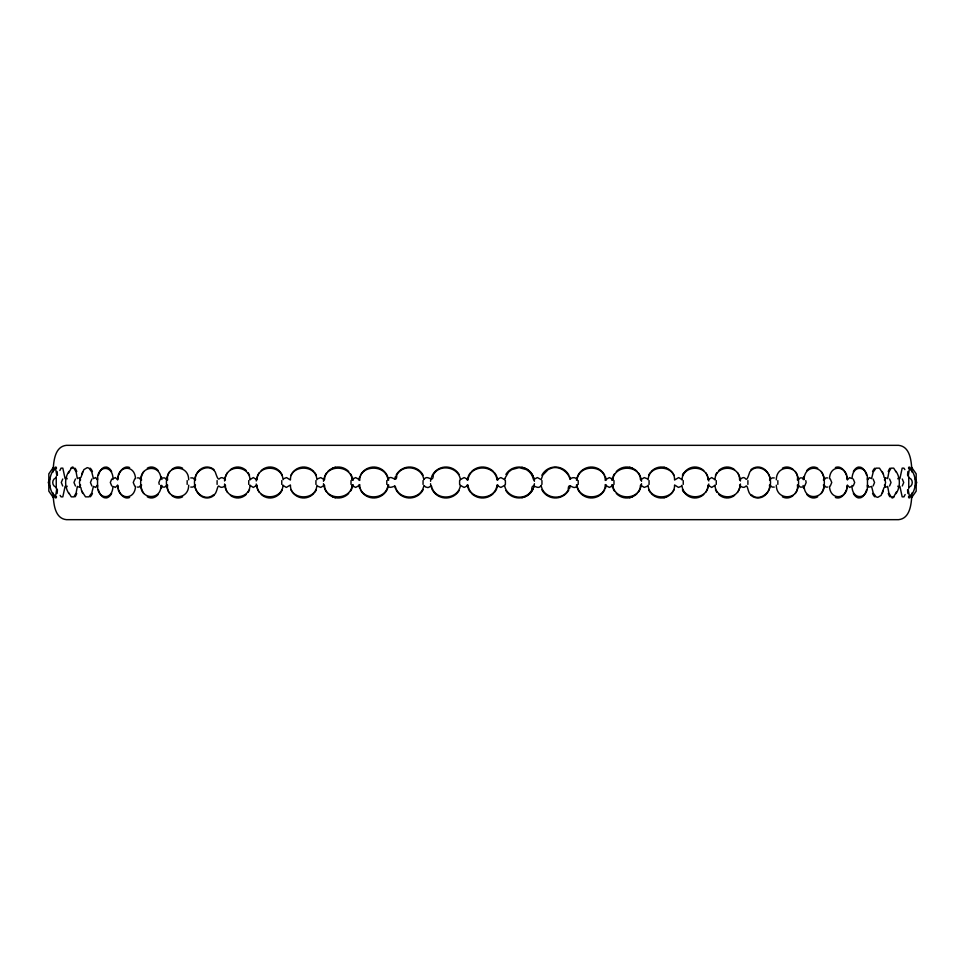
<?xml version="1.0" encoding="UTF-8"?>
<svg xmlns="http://www.w3.org/2000/svg" width="965" height="965" viewBox="0 0 965 965"><rect width="100%" height="100%" fill="white"/><g stroke="black" fill="none" stroke-linecap="round" stroke-linejoin="round"><path stroke-width="1.45" d="M53.087 493.006C53.521 502.693 54.342 518.458 66.428 519.665L898.572 519.665C910.658 518.458 911.479 502.693 911.913 493.006M911.913 471.994C911.479 462.307 910.658 446.542 898.572 445.335L66.428 445.335C54.342 446.542 53.521 462.307 53.087 471.994M56.826 488.483L55.439 497.361L54.342 494.816M908.174 476.517L909.561 467.639L910.658 470.184M97.525 479.846C96.765 465.106 113.388 464.298 113.002 479.545M867.475 485.154C868.235 499.894 851.613 500.702 851.999 485.455M160.962 485.516C161.348 500.739 140.202 499.713 140.854 485.106L141.674 485.081M804.038 479.484C804.521 463.779 823.977 465.178 824.146 479.894L823.326 479.919M56.247 476.372L56.247 488.628M141.674 479.919L140.854 479.894C140.166 465.914 160.431 463.851 160.89 478.652M188.694 485.178C188.658 501.8 164.906 499.363 167.621 484.997M776.306 479.822C776.343 463.2 800.094 465.637 797.38 480.003M823.326 485.081L824.146 485.106C824.773 498.857 804.617 501.305 804.11 486.348M908.753 488.628L908.753 476.372M167.621 480.003C164.906 465.637 188.658 463.2 188.694 479.822M797.38 484.997C800.094 499.363 776.343 501.8 776.306 485.178M65.101 486.348L62.822 496.854L61.048 496.854L60.12 495.371M97.537 477.88L97.537 487.12M867.463 487.12L867.463 477.88M899.899 478.652L902.178 468.146L903.952 468.146L904.88 469.629M250.044 485.298C249.549 500.883 224.64 500.184 225.436 485.178M714.956 479.702C715.451 464.117 740.36 464.816 739.564 479.822M195.533 479.907C193.446 471.125 209.116 462.344 215.255 471.994C220.117 486.625 218.174 472.778 225.436 479.822M769.467 485.093C771.312 492.259 759.033 501.884 751.964 495.129C747.489 495.178 748.152 482.874 745.378 486.637C743.303 488.411 740.975 486.589 739.564 485.178M283.059 485.298C282.033 500.726 257.197 500.389 257.04 485.25M681.941 479.702C682.967 464.274 707.803 464.611 707.96 479.75M225.002 479.653C225.907 464.141 249.26 464.684 250.044 479.702M740.01 485.286C739.178 500.835 715.74 500.353 714.956 485.298M316.894 485.298C316.025 501.486 289.645 499.942 290.453 485.081M648.106 479.702C648.975 463.514 675.355 465.058 674.547 479.919M257.04 479.75C257.197 464.611 282.033 464.274 283.059 479.702M707.96 485.25C707.803 500.389 682.967 500.726 681.941 485.298M352.237 485.202C350.56 500.702 325.06 500.678 324.53 485.238M612.763 479.798C614.464 464.406 639.94 464.358 640.471 479.762M290.453 479.919C289.645 465.058 316.025 463.514 316.894 479.702M387.942 485.13C386.277 501.366 359.245 500.304 359.752 484.551M577.058 479.87C578.747 463.658 605.706 464.66 605.248 480.449M674.547 485.081C675.355 499.942 648.975 501.486 648.106 485.298M324.53 479.762C325.157 464.225 350.56 464.382 352.237 479.798M640.471 485.238C639.843 500.775 614.44 500.618 612.763 485.202M359.752 480.449C359.209 464.696 386.326 463.658 387.942 479.87M605.248 484.551C605.731 500.292 578.723 501.245 577.058 485.13M387.665 479.653C391.235 472.971 396.82 484.937 396.76 475.07C402.707 463.453 422.151 466.578 423.828 479.617C427.712 473.381 433.068 484.551 433.321 474.744C439.545 463.393 458.713 466.855 460.438 479.75M460.438 485.25C458.435 500.244 434.829 501.173 431.584 486.348C431.56 484.382 428.544 488.893 426.663 487.229C425.179 487.663 423.563 483.947 423.707 486.348C420.704 500.618 398.328 500.546 395.288 486.348C395.216 485.009 389.028 489.943 387.665 485.347M467.977 479.919C469.702 464.032 495.298 464.032 497.023 479.919M497.023 485.081C495.298 500.968 469.702 500.968 467.977 485.081M504.562 479.75L504.779 478.652M577.384 485.347C573.632 491.993 568.204 480.088 568.24 489.931C562.293 501.547 542.849 498.423 541.172 485.383C537.529 491.571 531.824 480.51 531.679 490.256C525.442 501.704 506.299 498.085 504.562 485.25M77.345 486.348L76.114 493.006L73.931 496.854L71.289 496.854L68.925 493.006M887.655 478.652L888.886 471.994L891.069 468.146L893.711 468.146L896.075 471.994M80.879 477.566L83.858 469.629L87.248 467.639L88.937 468.146L91.772 471.994L93.424 478.652M884.121 487.434L881.142 495.371L877.752 497.361L876.063 496.854L873.228 493.006L871.576 486.348M80.276 477.88L79.444 482.5L80.276 487.12M884.724 487.12L885.556 482.5L884.724 477.88M93.424 486.348L91.772 493.006L88.937 496.854L85.511 496.854L81.627 490.835M871.576 478.652L873.228 471.994L876.063 468.146L879.489 468.146L883.373 474.165M54.342 470.184L55.439 467.639L56.742 475.07M910.658 494.816L909.561 497.361L908.258 489.931M187.162 480.606L187.162 484.394M217.101 480.606L217.101 484.394M248.729 480.606L248.729 484.394M281.756 480.606L281.756 484.394M315.929 480.606L315.929 484.394M351.019 480.606L351.019 484.394M386.796 480.606L386.796 484.394M423.056 480.606L423.056 484.394M459.605 480.606L459.605 484.394M505.395 484.394L505.395 480.606M541.944 484.394L541.944 480.606M578.204 484.394L578.204 480.606M613.981 484.394L613.981 480.606M649.071 484.394L649.071 480.606M683.244 484.394L683.244 480.606M716.271 484.394L716.271 480.606M747.899 484.394L747.899 480.606M777.838 484.394L777.838 480.606M112.941 486.348C112.567 501.342 96.657 498.989 97.525 485.154M852.059 478.652C852.433 463.658 868.343 466.011 867.475 479.846M135.522 486.348C134.762 501.318 117.223 499.291 117.633 485.118L115.366 487.434L113.93 486.674M829.478 478.652C830.165 463.49 847.752 465.757 847.367 479.882L849.634 477.566L851.07 478.326M68.612 473.055L71.289 468.146L73.931 468.146L76.114 471.994L77.345 478.652M896.389 491.945L893.711 496.854L891.069 496.854L888.886 493.006L887.655 486.348M59.854 470.486L61.048 468.146L62.822 468.146L65.101 478.652M905.146 494.514L903.952 496.854L902.178 496.854L899.899 486.348M80.602 485.081L79.576 487.084L78.177 486.843M884.398 479.919L885.424 477.916L886.823 478.157M67.188 486.191L66.332 487.434L65.753 486.927M897.812 478.809L898.668 477.566L899.247 478.073M504.888 478.387L508.603 471.994L511.667 469.629L519.073 467.639L526.492 469.629L529.568 471.994L531.932 475.07L533.536 479.593L537.36 477.554L541.172 479.617L542.764 475.07L548.132 469.629M97.453 485.142L95.475 487.434L94.353 486.758M867.547 479.858L869.525 477.566L870.647 478.242M140.854 485.106L139.141 487.084L137.368 487.084M824.146 479.894L825.859 477.916L827.632 477.916M68.949 471.342C64.534 477.952 64.534 487.048 68.949 493.658M896.051 493.658C900.466 487.048 900.466 477.952 896.051 471.342M166.716 485.142L164.834 487.084L162.88 487.084M798.284 479.858L800.166 477.916L802.12 477.916M195.533 485.093L192.867 487.084L190.744 487.084M769.467 479.907L772.133 477.916L774.256 477.916M605.67 479.653L609.398 477.566L613.113 479.665M52.653 471.342C48.733 477.699 48.733 487.301 52.653 493.658M912.347 493.658C916.268 487.301 916.268 477.699 912.347 471.342M468.025 485.467L464.177 487.434L460.341 485.431M496.975 479.533L500.823 477.566L504.659 479.569M460.341 479.569L464.177 477.566L468.025 479.533M504.659 485.431L500.823 487.434L496.975 485.467M49.698 479.002L48.25 482.5L49.698 485.998M62.725 479.002L61.277 482.5L62.725 485.998M75.427 479.002L73.979 482.5L75.427 485.998M91.892 479.002L90.433 482.5L91.892 485.998M111.759 479.002L110.312 482.5L111.759 485.998M134.69 479.002L133.242 482.5L134.69 485.998M160.299 479.002L158.851 482.5L159.225 484.394M804.701 485.998L806.149 482.5L805.775 480.606M830.31 485.998L831.758 482.5L830.31 479.002M853.241 485.998L854.688 482.5L853.241 479.002M873.108 485.998L874.567 482.5L873.108 479.002M889.573 485.998L891.021 482.5L889.573 479.002M902.275 485.998L903.723 482.5L902.275 479.002M915.303 485.998L916.75 482.5L915.303 479.002M53.63 467.012L48.829 473.827L48.829 481.27M911.37 497.988L916.171 491.173L916.171 483.73M224.99 485.286C223.904 487.361 220.997 488.121 219.26 486.348C217.161 483.875 217.161 495.033 213.036 495.129C205.593 501.185 195.328 493.646 194.858 485.202M740.01 479.714C747.091 472.548 744.847 487.301 749.745 471.994C756.21 463.079 769.901 469.774 770.142 479.798M256.75 485.274L253.3 487.434L249.911 485.274M708.25 479.726L711.7 477.566L715.089 479.726M249.911 479.726L253.3 477.566L256.75 479.726M715.089 485.274L711.7 487.434L708.25 485.274M289.898 485.286L286.328 487.434L282.817 485.274M675.102 479.714L678.672 477.566L682.183 479.726M65.753 478.073L66.332 477.566L67.188 478.809M899.247 486.927L898.668 487.434L897.812 486.191M324.228 485.335L320.754 487.409L317.69 486.215M640.82 479.689L644.246 477.591L647.31 478.785M359.282 485.419L355.603 487.434L351.887 485.335M351.887 479.665L355.603 477.566L359.282 479.581M613.113 485.335L609.398 487.434L605.718 485.419M78.177 478.157L79.576 477.916L80.602 479.919M886.823 486.843L885.424 487.084L884.398 485.081M94.353 478.242L95.475 477.566L97.453 479.858M283.65 478.737L286.533 477.579L289.898 479.714M681.35 486.264L678.467 487.421L675.102 485.286M870.647 486.758L868.862 487.084L867.547 485.142M317.69 478.785L320.754 477.591L324.228 479.665M647.31 486.215L644.246 487.409L640.82 485.311M55.693 477.916C51.748 479.46 51.748 485.54 55.693 487.084M909.307 487.084C913.252 485.54 913.252 479.46 909.307 477.916M113.93 478.326L115.366 477.566L117.633 479.882C117.235 465.697 134.75 463.658 135.522 478.652M851.07 486.674L849.634 487.434L847.367 485.118C847.801 499.556 830.153 500.968 829.478 486.348M137.368 477.916L139.141 477.916L140.854 479.894M827.632 487.084L825.859 487.084L824.146 485.106M549.375 469.099C557.722 464.225 568.566 471.644 570.001 479.388C571.787 476.939 575.767 477.108 577.384 479.653M162.88 477.916L164.834 477.916L166.716 479.858M802.12 487.084L800.166 487.084L798.284 485.142M190.744 477.916L192.867 477.916L194.858 479.798M774.256 487.084L772.133 487.084L770.142 485.202M911.37 467.012L916.171 473.827L916.171 481.27M53.63 497.988L48.829 491.173L48.829 483.73M803.326 478.568L803.881 479.641M161.119 485.359L161.674 486.432M883.518 474.575L884.109 477.458M81.482 490.425L80.891 487.542M522.017 467.313A15.488 15.44 90 0 1 533.271 476.577A15.488 15.44 -90 0 0 505.877 474.418M533.693 477.699A15.488 15.44 90 0 1 534.405 481.306M534.405 483.694A15.488 15.44 90 0 1 533.693 487.301M522.017 497.687A15.488 15.44 90 0 0 533.271 488.423A15.488 15.44 -90 0 1 505.877 490.582M533.729 477.699A15.488 15.44 -90 0 1 534.296 480.088M534.296 484.913A15.488 15.44 -90 0 1 533.729 487.301M541.884 475.214A15.488 15.319 -90 0 1 568.916 475.214M569.555 476.577A15.488 15.319 -90 0 1 570.291 478.881M570.291 486.119A15.488 15.319 -90 0 1 569.555 488.423M568.916 489.786A15.488 15.319 -90 0 1 541.884 489.786M604.705 489.786A15.488 15.114 90 0 1 577.42 488.423M577.01 487.301A15.488 15.114 90 0 1 576.455 484.913M576.455 480.088A15.488 15.114 90 0 1 577.01 477.699M577.42 476.577A15.488 15.114 90 0 1 604.705 475.214M605.332 476.577A15.488 15.114 90 0 1 606.297 480.088M606.297 484.913A15.488 15.114 90 0 1 605.332 488.423M612.522 487.301A15.488 14.813 90 0 1 611.979 484.913M611.979 480.088A15.488 14.813 90 0 1 612.522 477.699M629.494 467.313A15.488 14.813 90 0 1 632.28 468.194M632.28 496.806A15.488 14.813 90 0 1 629.494 497.687M616.285 471.547A15.488 14.813 -90 0 1 637.238 471.547M638.203 472.669A15.488 14.813 -90 0 1 640.446 476.577M640.844 477.699A15.488 14.813 -90 0 1 641.52 481.306M641.52 483.694A15.488 14.813 -90 0 1 640.844 487.301M640.446 488.423A15.488 14.813 -90 0 1 638.203 492.331M637.238 493.453A15.488 14.813 -90 0 1 616.285 493.453M614.452 491.101A15.488 14.813 -90 0 1 613.077 488.423M612.678 487.301A15.488 14.813 -90 0 1 612.136 484.913M612.136 480.088A15.488 14.813 -90 0 1 612.678 477.699M613.077 476.577A15.488 14.813 -90 0 1 614.452 473.899M663.968 467.313A15.488 14.415 -90 0 1 666.67 468.194M666.67 496.806A15.488 14.415 -90 0 1 663.968 497.687M674.065 489.786A15.488 14.415 90 0 1 651.158 493.453M650.217 492.331A15.488 14.415 90 0 1 648.637 489.786M648.637 475.214A15.488 14.415 90 0 1 650.217 472.669M651.158 471.547A15.488 14.415 90 0 1 674.065 475.214M703.75 494.466A15.488 13.92 90 0 1 682.629 489.786M682.629 475.214A15.488 13.92 90 0 1 703.75 470.534M705.668 472.669A15.488 13.92 90 0 1 707.767 476.577M708.226 477.989A15.488 13.92 90 0 1 708.768 480.992M708.768 484.008A15.488 13.92 90 0 1 708.226 487.011M707.767 488.423A15.488 13.92 90 0 1 705.668 492.331M683.932 492.331A15.488 13.92 -90 0 1 682.4 489.786M682.4 475.214A15.488 13.92 -90 0 1 683.932 472.669M734.606 495.371A15.488 13.317 90 0 1 718.756 494.466M716.923 492.331A15.488 13.317 90 0 1 715.463 489.786M715.463 475.214A15.488 13.317 90 0 1 716.923 472.669M718.756 470.534A15.488 13.317 90 0 1 734.606 469.629M737.489 472.669A15.488 13.317 90 0 1 740.457 480.992M740.457 484.008A15.488 13.317 90 0 1 737.489 492.331M750.963 469.629A15.488 12.581 90 0 1 767.416 472.295A15.488 12.581 90 0 1 767.416 492.705A15.488 12.581 90 0 1 750.963 495.371M793.375 495.371A15.488 11.725 90 0 1 782.374 496.806M782.374 468.194A15.488 11.725 90 0 1 793.375 469.629M795.16 471.547A15.488 11.725 90 0 1 795.16 493.453M821.203 471.547A15.488 10.736 -90 0 1 821.203 493.453M817.717 496.806A15.488 10.736 -90 0 1 806.788 494.466M803.688 488.423A15.488 10.736 -90 0 1 803.085 485.516M803.085 479.484A15.488 10.736 -90 0 1 803.688 476.577M806.788 470.534A15.488 10.736 -90 0 1 817.717 468.194M846.329 489.786A15.488 9.602 90 0 1 835.376 497.457M835.376 467.543A15.488 9.602 90 0 1 846.329 475.214M846.727 476.577A15.488 9.602 90 0 1 847.27 479.484M847.27 485.516A15.488 9.602 90 0 1 846.727 488.423M859.248 497.988A15.488 8.311 90 0 1 853.374 493.453M853.374 471.547A15.488 8.311 90 0 1 859.248 467.012M860.334 467.144A15.488 8.311 90 0 1 866.582 475.214M866.582 489.786A15.488 8.311 90 0 1 860.334 497.856M882.263 471.547A15.488 6.864 -90 0 1 883.12 473.899M883.12 491.101A15.488 6.864 -90 0 1 882.263 493.453M874.785 496.806A15.488 6.864 -90 0 1 872.553 493.453M872.553 471.547A15.488 6.864 -90 0 1 874.785 468.194M889.959 496.806A15.488 5.295 90 0 1 888.246 493.453M888.246 471.547A15.488 5.295 90 0 1 889.959 468.194M894.012 496.806A15.488 5.295 90 0 1 891.986 497.988M909.874 496.806A15.488 1.821 -90 0 1 908.475 496.806M907.884 493.453A15.488 1.821 -90 0 1 907.57 489.786M907.57 475.214A15.488 1.821 -90 0 1 907.884 471.547M908.475 468.194A15.488 1.821 -90 0 1 909.874 468.194M56.525 496.806A15.488 1.821 90 0 1 55.126 496.806M55.126 468.194A15.488 1.821 90 0 1 56.525 468.194M57.116 471.547A15.488 1.821 90 0 1 57.43 475.214M57.43 489.786A15.488 1.821 90 0 1 57.116 493.453M75.041 468.194A15.488 5.295 -90 0 1 76.754 471.547M76.754 493.453A15.488 5.295 -90 0 1 75.041 496.806M70.988 468.194A15.488 5.295 -90 0 1 73.014 467.012M82.737 493.453A15.488 6.864 90 0 1 81.88 491.101M81.88 473.899A15.488 6.864 90 0 1 82.737 471.547M90.215 468.194A15.488 6.864 90 0 1 92.447 471.547M92.447 493.453A15.488 6.864 90 0 1 90.215 496.806M104.666 497.856A15.488 8.311 90 0 1 98.418 489.786M98.418 475.214A15.488 8.311 90 0 1 104.666 467.144M105.752 467.012A15.488 8.311 90 0 1 111.626 471.547M111.626 493.453A15.488 8.311 90 0 1 105.752 497.988M129.624 497.457A15.488 9.602 -90 0 1 118.671 489.786M118.273 488.423A15.488 9.602 -90 0 1 117.73 485.516M117.73 479.484A15.488 9.602 -90 0 1 118.273 476.577M118.671 475.214A15.488 9.602 -90 0 1 129.624 467.543M158.212 494.466A15.488 10.736 90 0 1 147.283 496.806M143.797 493.453A15.488 10.736 90 0 1 143.797 471.547M147.283 468.194A15.488 10.736 90 0 1 158.212 470.534M161.312 476.577A15.488 10.736 90 0 1 161.915 479.484M161.915 485.516A15.488 10.736 90 0 1 161.312 488.423M182.626 496.806A15.488 11.725 90 0 1 171.625 495.371M169.84 493.453A15.488 11.725 90 0 1 169.84 471.547M171.625 469.629A15.488 11.725 90 0 1 182.626 468.194M214.037 495.371A15.488 12.581 -90 0 1 197.584 492.705A15.488 12.581 -90 0 1 197.584 472.295A15.488 12.581 -90 0 1 214.037 469.629M246.244 494.466A15.488 13.317 90 0 1 230.394 495.371M227.511 492.331A15.488 13.317 90 0 1 224.543 484.008M224.543 480.992A15.488 13.317 90 0 1 227.511 472.669M230.394 469.629A15.488 13.317 90 0 1 246.244 470.534M248.077 472.669A15.488 13.317 90 0 1 249.537 475.214M249.537 489.786A15.488 13.317 90 0 1 248.077 492.331M261.25 470.534A15.488 13.92 -90 0 1 282.371 475.214M282.371 489.786A15.488 13.92 -90 0 1 261.25 494.466M259.332 492.331A15.488 13.92 -90 0 1 257.233 488.423M256.774 487.011A15.488 13.92 -90 0 1 256.232 484.008M256.232 480.992A15.488 13.92 -90 0 1 256.774 477.989M257.233 476.577A15.488 13.92 -90 0 1 259.332 472.669M290.935 475.214A15.488 14.415 -90 0 1 313.842 471.547M314.783 472.669A15.488 14.415 -90 0 1 316.363 475.214M316.363 489.786A15.488 14.415 -90 0 1 314.783 492.331M313.842 493.453A15.488 14.415 -90 0 1 290.935 489.786M352.478 477.699A15.488 14.813 -90 0 1 353.021 480.088M353.021 484.913A15.488 14.813 -90 0 1 352.478 487.301M335.506 497.687A15.488 14.813 -90 0 1 332.72 496.806M332.72 468.194A15.488 14.813 -90 0 1 335.506 467.313M327.762 471.547A15.488 14.813 -90 0 1 348.715 471.547M350.548 473.899A15.488 14.813 -90 0 1 351.923 476.577M352.322 477.699A15.488 14.813 -90 0 1 352.864 480.088M352.864 484.913A15.488 14.813 -90 0 1 352.322 487.301M351.923 488.423A15.488 14.813 -90 0 1 350.548 491.101M348.715 493.453A15.488 14.813 -90 0 1 327.762 493.453M326.797 492.331A15.488 14.813 -90 0 1 324.554 488.423M324.156 487.301A15.488 14.813 -90 0 1 323.48 483.694M323.48 481.306A15.488 14.813 -90 0 1 324.156 477.699M324.554 476.577A15.488 14.813 -90 0 1 326.797 472.669M360.415 475.214A15.488 15.114 -90 0 1 387.701 476.577M388.111 477.699A15.488 15.114 -90 0 1 388.666 480.088M388.666 484.913A15.488 15.114 -90 0 1 388.111 487.301M387.701 488.423A15.488 15.114 -90 0 1 360.415 489.786M359.788 488.423A15.488 15.114 -90 0 1 358.823 484.913M358.823 480.088A15.488 15.114 -90 0 1 359.788 476.577M396.084 475.214A15.488 15.319 -90 0 1 423.116 475.214M423.116 489.786A15.488 15.319 -90 0 1 396.084 489.786M395.445 488.423A15.488 15.319 -90 0 1 394.709 486.119M394.709 478.881A15.488 15.319 -90 0 1 395.445 476.577M431.693 476.577A15.488 15.44 -90 0 1 459.123 474.418M459.123 490.582A15.488 15.44 -90 0 1 431.681 488.423M431.271 487.301A15.488 15.44 -90 0 1 430.559 483.694M430.559 481.294A15.488 15.44 -90 0 1 431.271 477.699M497.795 484.913A15.488 15.488 0 0 1 497.216 487.301M496.806 488.423A15.488 15.488 0 0 1 494.261 492.572M493.453 493.453A15.488 15.488 0 0 1 471.547 493.453M470.739 492.572A15.488 15.488 0 0 1 468.194 488.423M467.784 487.301A15.488 15.488 0 0 1 467.205 484.913M467.205 480.088A15.488 15.488 0 0 1 467.784 477.699M468.194 476.577A15.488 15.488 0 0 1 470.739 472.428M471.547 471.547A15.488 15.488 0 0 1 493.453 471.547M494.261 472.428A15.488 15.488 0 0 1 496.806 476.577M497.216 477.699A15.488 15.488 0 0 1 497.795 480.088"/></g></svg>
